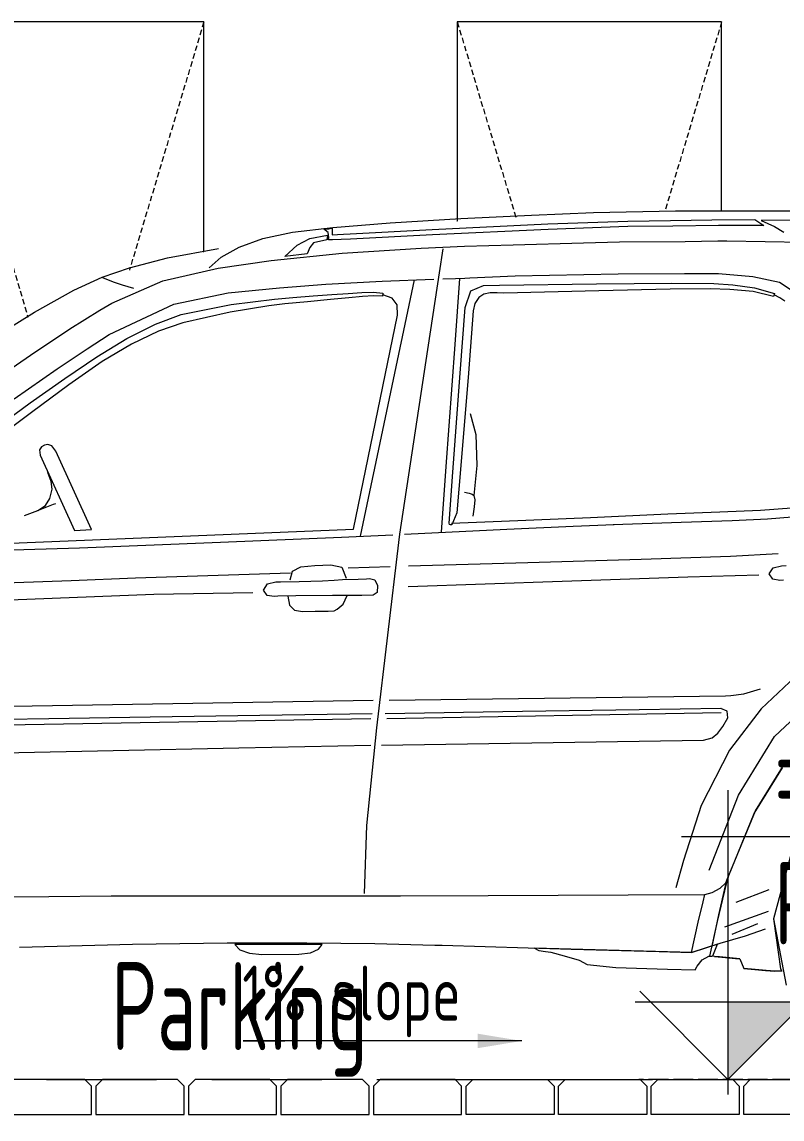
# Model space of a CAD drawing. Header units: millimetres. Extents: x -6181 to 191287, y -8583 to 23546.
# Drawn here: x 174755 to 176480, y -90 to 2400 of the extents above; entities that cross this region are included whole.
import ezdxf

# ---------------------------------------------------------------- set-up
doc = ezdxf.new("R2010")
doc.units = ezdxf.units.MM
doc.header["$MEASUREMENT"] = 0
doc.linetypes.add('1735-DT-5BR-SEC_CC$0$DASHED', pattern=[0.75, 0.5, -0.25])
doc.linetypes.add('ACAD_ISO02W100', pattern=[15, 12, -3])
doc.layers.add('00--ORIGIN POINT', color=200, linetype='Continuous', lineweight=20, plot=False)
for name, color, linetype, lineweight in [('05--TEXT-2', 2, 'Continuous', 25), ('07--DIM-2', 2, 'Continuous', 25), ('1735-DT-5BR-SEC_CC$0$06--LINE-0', 8, 'Continuous', 13), ('1735-DT-5BR-SEC_CC$0$07--DIM-2', 2, 'Continuous', 25), ('1735-DT-5BR-SEC_CC$0$Q--BLOCPAVING', 9, 'Continuous', 18), ('1735-DT-5BR-SEC_CC$0$W--ELV-1', 250, '1735-DT-5BR-SEC_CC$0$DASHED', 9), ('1735-DT-5BR-SEC_CC$0$Z--CAR', 251, 'Continuous', 9), ('1735-DT-5BR-SEC_CC$0$Z--WIPEOUT', 255, 'Continuous', 5), ('W--ELEV-2', 7, 'Continuous', 20)]:
    doc.layers.add(name, color=color, linetype=linetype, lineweight=lineweight)
doc.styles.add('1735-DT-5BR-SEC_CC$0$ISO', font='isocp2.shx', dxfattribs={"width": 0.8})
doc.styles.add('ISO', font='isocp2.shx', dxfattribs={"width": 0.8})
doc.dimstyles.new('1-100_AR', dxfattribs={"dimtxt": 200, "dimasz": 100, "dimexe": 100, "dimexo": 100, "dimgap": 0, "dimtad": 0, "dimdec": 0, "dimzin": 12, "dimdsep": 46, "dimtxsty": 'ISO', "dimblk": 'ARCHTICK', "dimcen": 100, "dimdle": 100, "dimclrd": 8, "dimclre": 9, "dimclrt": 2, "dimadec": 0, "dimazin": 0, "dimtfac": 1, "dimtdec": 0, "dimtmove": 0, "dimatfit": 2, "dimldrblk": 'ARCHTICK', "dimfxl": 1, "dimtvp": 0.75, "dimtolj": 1, "dimtzin": 12, "dimlwd": 9, "dimlwe": 9, "dimarcsym": 0})
doc.dimstyles.new('1735-DT-5BR-SEC_CC$0$Copy of 1-100_AR LEADER', dxfattribs={"dimtxt": 200, "dimasz": 100, "dimexe": 100, "dimexo": 100, "dimgap": 0, "dimtad": 0, "dimdec": 0, "dimzin": 12, "dimdsep": 46, "dimtxsty": '1735-DT-5BR-SEC_CC$0$ISO', "dimcen": 150, "dimdle": 100, "dimclrd": 8, "dimclre": 9, "dimclrt": 2, "dimadec": 0, "dimazin": 0, "dimtfac": 1, "dimtdec": 0, "dimtmove": 0, "dimatfit": 2, "dimfxl": 1, "dimtvp": 0.75, "dimtolj": 1, "dimtzin": 12, "dimlwd": 9, "dimlwe": 9, "dimarcsym": 0})

# ---------------------------------------------------------------- blocks, each defined once
blk = doc.blocks.new('1735-DT-5BR-SEC_CC$0$A$C0A892E0C')
blk.add_wipeout([(-53.075, 0.002), (-59.387, 0.002), (-61.518, 1.586), (-62.937, 3.816), (-63.235, 4.965), (-64.672, 5.612), (-67.98, 5.555), (-69.037, 5.715), (-72.39, 8.03), (-72.793, 8.631), (-73.007, 9.673), (-72.434, 10.78), (-72.357, 12.492), (-71.738, 13.364), (-71.442, 14.504), (-70.978, 15.686), (-70.725, 17.205), (-70.345, 18.175), (-68.932, 19.524), (-65.439, 20.652), (-56.997, 22.525), (-52.586, 23.364), (-50.435, 23.638), (-47.938, 23.95), (-47.843, 24.381), (-47.816, 24.907), (-47.768, 25.09), (-47.683, 25.102), (-47.298, 24.799), (-47.193, 24.896), (-46.991, 24.956), (-46.649, 24.967), (-41.09, 28.539), (-36.335, 31.507), (-34.389, 32.482), (-29.685, 33.635), (-25.443, 34.43), (-12.849, 35.128), (-6.207, 35.16), (0.656, 34.96), (3.027, 34.842), (6.201, 33.998), (9.295, 33.214), (10.17, 32.869), (10.788, 32.303), (13.069, 29.102), (15.396, 24.277), (16.711, 21.226), (16.928, 19.589), (17.284, 12.261), (17.924, 10.985), (18.511, 10.333), (18.564, 10.1), (17.613, 7.545), (16.084, 6.401), (11.204, 5.352), (9.902, 5.23), (6.727, 3.885), (6.727, 3.885), (5.34, 1.634), (3.153, 0), (-3.153, 0), (-5.287, 1.586), (-6.706, 3.816), (-8.422, 4.492), (-10.39, 4.437), (-13.604, 4.527), (-14.762, 4.656), (-16.892, 5.319), (-43.877, 5.073), (-48.988, 5.223), (-49.504, 3.885), (-50.891, 1.634)]).dxf.layer = '1735-DT-5BR-SEC_CC$0$Z--WIPEOUT'
at = {"flags": 128}
for points in [[(-17.014, 34.988), (-14.512, 35.098)], [(-14.512, 35.098), (-11.185, 35.157)], [(-11.185, 35.157), (-6.207, 35.16)], [(-25.061, 34.484), (-22.741, 34.676)], [(-22.741, 34.676), (-19.878, 34.855)], [(-19.878, 34.855), (-17.014, 34.988)], [(-16.35, 34.631), (-13.12, 34.744)], [(-13.12, 34.744), (-11.387, 34.767)], [(-11.387, 34.767), (-9.714, 34.801)], [(-9.714, 34.801), (-7.976, 34.811)], [(-7.976, 34.811), (-7.609, 34.57)], [(-6.301, 34.779), (-7.718, 34.771)], [(-7.718, 34.771), (-7.174, 34.524)], [(-27.89, 34.043), (-26.696, 34.292)], [(-26.696, 34.292), (-25.061, 34.484)], [(-25.249, 34.287), (-25.443, 34.43)], [(-25.443, 34.43), (-25.219, 34.429)], [(-25.217, 34.087), (-25.249, 34.287)], [(-25.219, 34.429), (-25.109, 34.455)], [(-25.109, 34.455), (-25.08, 34.472)], [(-25.08, 34.472), (-25.08, 34.193)], [(-25.08, 34.193), (-24.869, 34.209)], [(-24.869, 34.209), (-24.633, 34.223)], [(-24.633, 34.223), (-24.351, 34.237)], [(-24.351, 34.237), (-21.035, 34.406)], [(-21.035, 34.406), (-16.35, 34.631)], [(-16.347, 34.412), (-21.028, 34.187)], [(-13.119, 34.525), (-16.347, 34.412)], [(-11.291, 34.543), (-13.119, 34.525)], [(-9.442, 34.565), (-11.291, 34.543)], [(-7.609, 34.57), (-9.442, 34.565)], [(-7.174, 34.524), (-6.8, 34.299)], [(-28.847, 33.697), (-27.89, 34.043)], [(-26.997, 33.319), (-26.496, 33.775)], [(-26.496, 33.775), (-25.993, 34.039)], [(-25.845, 33.872), (-25.996, 33.684)], [(-25.993, 34.039), (-25.269, 34.174)], [(-25.307, 33.992), (-25.845, 33.872)], [(-25.269, 34.174), (-25.307, 33.992)], [(-25.232, 33.986), (-25.217, 34.087)], [(-25.067, 33.99), (-25.232, 33.986)], [(-24.727, 34.002), (-25.067, 33.99)], [(-24.34, 34.019), (-24.727, 34.002)], [(-21.028, 34.187), (-24.34, 34.019)], [(-19.724, 33.737), (-17.762, 33.781)], [(-17.762, 33.781), (-14.913, 33.862)], [(-14.913, 33.862), (-13.457, 33.906)], [(-13.457, 33.906), (-10.801, 33.927)], [(-10.801, 33.927), (-9.473, 33.942)], [(-9.473, 33.942), (-9.11, 33.948)], [(-9.11, 33.948), (-6.003, 33.889)], [(-31.754, 33.259), (-29.685, 33.635)], [(-29.584, 33.282), (-28.847, 33.697)], [(-27.552, 33.157), (-24.675, 33.449)], [(-26.1, 33.428), (-26.997, 33.319)], [(-25.996, 33.684), (-26.1, 33.428)], [(-24.675, 33.449), (-21.478, 33.654)], [(-21.478, 33.654), (-19.724, 33.737)], [(-20.738, 32.65), (-20.589, 33.621)], [(-33.284, 32.856), (-31.754, 33.259)], [(-30.063, 32.851), (-29.584, 33.282)], [(-29.698, 32.836), (-27.552, 33.157)], [(-35.536, 31.95), (-34.389, 32.482)], [(-34.389, 32.482), (-33.284, 32.856)], [(-34.376, 32.467), (-33.947, 32.291)], [(-31.938, 32.333), (-29.698, 32.836)], [(-21.277, 29.11), (-20.738, 32.65)], [(-20.608, 32.412), (-20.094, 32.429)], [(-19.935, 32.429), (-20.126, 29.756)], [(-20.094, 32.429), (-19.72, 32.442)], [(-19.72, 32.442), (-19.513, 32.45)], [(-19.513, 32.45), (-17.677, 32.535)], [(-17.677, 32.535), (-13.513, 32.608)], [(-13.513, 32.608), (-10.826, 32.63)], [(-10.826, 32.63), (-9.448, 32.619)], [(-9.448, 32.619), (-8.052, 32.498)], [(-8.052, 32.498), (-6.985, 32.271)], [(-34.009, 31.427), (-31.938, 32.333)], [(-33.947, 32.291), (-33.585, 32.16)], [(-33.585, 32.16), (-33.131, 32.031)], [(-29.293, 31.849), (-27.215, 32.049)], [(-27.215, 32.049), (-25.34, 32.198)], [(-25.34, 32.198), (-23.065, 32.315)], [(-23.933, 21.99), (-21.756, 32.369)], [(-23.065, 32.315), (-20.977, 32.398)], [(-19.466, 31.92), (-18.966, 32.133)], [(-18.966, 32.133), (-18.31, 32.148)], [(-18.31, 32.148), (-14.387, 32.21)], [(-14.387, 32.21), (-11.336, 32.232)], [(-11.4, 31.993), (-14.295, 31.922)], [(-9.784, 32.011), (-11.4, 31.993)], [(-11.336, 32.232), (-9.636, 32.223)], [(-8.989, 31.982), (-9.784, 32.011)], [(-9.636, 32.223), (-8.874, 32.172)], [(-8.045, 31.894), (-8.989, 31.982)], [(-8.874, 32.172), (-7.985, 32.039)], [(-7.985, 32.039), (-7.174, 31.815)], [(-6.985, 32.271), (-6.307, 31.826)], [(-37.134, 31.064), (-35.536, 31.95)], [(-31.498, 31.382), (-29.293, 31.849)], [(-29.177, 31.365), (-27.423, 31.588)], [(-27.423, 31.588), (-26.673, 31.656)], [(-26.673, 31.656), (-25.854, 31.721)], [(-25.155, 31.573), (-26.088, 31.482)], [(-25.854, 31.721), (-25.096, 31.773)], [(-24.405, 31.642), (-25.155, 31.573)], [(-25.096, 31.773), (-24.44, 31.821)], [(-24.44, 31.821), (-23.887, 31.858)], [(-23.863, 31.693), (-24.405, 31.642)], [(-23.887, 31.858), (-23.416, 31.864)], [(-23.415, 31.726), (-23.863, 31.693)], [(-23.416, 31.864), (-23.03, 31.829)], [(-23.051, 31.706), (-23.415, 31.726)], [(-23.03, 31.829), (-23.051, 31.706)], [(-22.654, 31.629), (-23.041, 31.767)], [(-22.454, 31.361), (-22.654, 31.629)], [(-19.702, 31.252), (-19.466, 31.92)], [(-19.146, 31.657), (-19.304, 31.417)], [(-18.953, 31.793), (-19.146, 31.657)], [(-18.691, 31.841), (-18.953, 31.793)], [(-18.405, 31.842), (-18.691, 31.841)], [(-18.133, 31.834), (-18.405, 31.842)], [(-14.295, 31.922), (-18.133, 31.834)], [(-7.22, 31.699), (-8.045, 31.894)], [(-7.174, 31.815), (-7.22, 31.699)], [(-6.959, 31.645), (-7.197, 31.757)], [(-6.764, 31.512), (-6.959, 31.645)], [(-35.71, 30.379), (-34.494, 31.137)], [(-34.494, 31.137), (-34.009, 31.427)], [(-34.115, 30.15), (-31.498, 31.382)], [(-31.196, 30.959), (-29.177, 31.365)], [(-27.65, 31.31), (-29.216, 31.054)], [(-27.001, 31.396), (-27.65, 31.31)], [(-26.088, 31.482), (-27.001, 31.396)], [(-22.445, 30.938), (-22.454, 31.361)], [(-19.899, 28.584), (-19.702, 31.252)], [(-19.38, 31.111), (-19.573, 28.588)], [(-19.304, 31.417), (-19.38, 31.111)], [(-38.863, 29.992), (-37.134, 31.064)], [(-32.234, 30.581), (-31.196, 30.959)], [(-29.216, 31.054), (-31.128, 30.631)], [(-24.219, 22.269), (-22.445, 30.938)], [(-37.301, 29.317), (-35.71, 30.379)], [(-33.393, 29.995), (-32.234, 30.581)], [(-32.117, 30.29), (-33.205, 29.767)], [(-31.128, 30.631), (-32.117, 30.29)], [(-35.007, 29.581), (-34.115, 30.15)], [(-34.618, 29.253), (-33.393, 29.995)], [(-33.205, 29.767), (-34.394, 29.06)], [(-39.009, 28.152), (-37.301, 29.317)], [(-36.219, 28.772), (-35.007, 29.581)], [(-20.126, 29.756), (-20.482, 24.812)], [(-35.91, 28.381), (-34.618, 29.253)], [(-34.394, 29.06), (-35.745, 28.12)], [(-22.341, 22.069), (-21.277, 29.11)], [(-37.955, 27.555), (-36.219, 28.772)], [(-20.2, 24.579), (-19.899, 28.584)], [(-19.573, 28.588), (-19.884, 24.855)], [(-37.308, 27.384), (-35.91, 28.381)], [(-35.745, 28.12), (-37.255, 26.999)], [(-38.815, 26.286), (-37.308, 27.384)], [(-37.255, 26.999), (-38.821, 25.835)], [(-19.5, 26.959), (-19.267, 26.109)], [(-19.267, 26.109), (-19.229, 24.847)], [(-36.855, 25.611), (-36.927, 25.481)], [(-36.927, 25.481), (-36.905, 25.267)], [(-36.736, 25.678), (-36.855, 25.611)], [(-36.592, 25.702), (-36.736, 25.678)], [(-36.43, 25.644), (-36.592, 25.702)], [(-36.272, 25.435), (-36.43, 25.644)], [(-34.824, 22.268), (-36.272, 25.435)], [(-36.905, 25.267), (-35.511, 22.221)], [(-36.464, 24.208), (-36.598, 24.563)], [(-20.482, 24.812), (-20.673, 22.153)], [(-20.356, 22.516), (-20.2, 24.579)], [(-19.884, 24.855), (-20.046, 22.938)], [(-19.229, 24.847), (-19.354, 23.639)], [(-36.418, 23.895), (-36.464, 24.208)], [(-36.516, 23.515), (-36.418, 23.895)], [(-19.726, 23.779), (-19.535, 23.735)], [(-19.535, 23.735), (-19.416, 23.692)], [(-19.416, 23.692), (-19.354, 23.639)], [(-19.354, 23.639), (-19.315, 23.467)], [(-37.009, 23.025), (-36.629, 23.186)], [(-37.005, 23.026), (-36.693, 23.235)], [(-36.693, 23.235), (-36.516, 23.515)], [(-36.629, 23.186), (-36.365, 23.287)], [(-36.365, 23.287), (-36.267, 23.321)], [(-19.336, 23.183), (-19.396, 22.796)], [(-19.315, 23.467), (-19.336, 23.183)], [(-7.754, 23.047), (-6.494, 23.145)], [(-37.539, 22.828), (-37.005, 23.026)], [(-20.046, 22.938), (-20.237, 22.451)], [(-18.231, 22.6), (-14.634, 22.754)], [(-14.634, 22.754), (-11.495, 22.891)], [(-11.495, 22.891), (-9.399, 22.976)], [(-9.399, 22.976), (-7.754, 23.047)], [(-8.889, 22.632), (-7.469, 22.698)], [(-7.469, 22.698), (-5.632, 22.843)], [(-39.749, 21.636), (-24.219, 22.269)], [(-35.511, 22.221), (-34.824, 22.268)], [(-22.161, 22.07), (-18.019, 22.27)], [(-20.338, 22.466), (-20.356, 22.516)], [(-20.289, 22.451), (-20.338, 22.466)], [(-20.237, 22.451), (-20.289, 22.451)], [(-20.252, 22.513), (-18.231, 22.6)], [(-18.019, 22.27), (-15.337, 22.401)], [(-15.337, 22.401), (-13.668, 22.47)], [(-13.71, 22.47), (-10.959, 22.561)], [(-10.959, 22.561), (-8.889, 22.632)], [(-29.605, 21.747), (-24.712, 21.956)], [(-24.712, 21.956), (-22.636, 22.048)], [(-22.392, 21.738), (-22.341, 22.069)], [(-39.833, 21.383), (-35.312, 21.522)], [(-35.312, 21.522), (-29.605, 21.747)], [(-23.281, 14.232), (-22.392, 21.738)], [(-21.992, 20.786), (-17.161, 20.93)], [(-17.161, 20.93), (-12.573, 21.063)], [(-12.573, 21.063), (-8.956, 21.185)], [(-8.956, 21.185), (-7.031, 21.291)], [(-33.048, 20.308), (-26.772, 20.507)], [(-26.79, 20.22), (-26.686, 20.574)], [(-26.686, 20.574), (-26.358, 20.756)], [(-26.358, 20.756), (-25.786, 20.807)], [(-25.786, 20.807), (-25.145, 20.831)], [(-25.145, 20.831), (-24.689, 20.74)], [(-24.689, 20.74), (-24.516, 20.296)], [(-24.437, 20.705), (-22.734, 20.763)], [(-10.688, 20.349), (-7.821, 20.432)], [(-7.399, 20.467), (-7.238, 20.713)], [(-7.247, 20.249), (-7.399, 20.467)], [(-7.238, 20.713), (-6.893, 20.796)], [(-6.893, 20.796), (-6.703, 20.804)], [(-39.106, 20.073), (-35.655, 20.2)], [(-35.655, 20.2), (-33.048, 20.308)], [(-27.869, 19.811), (-27.708, 20.057)], [(-27.708, 20.057), (-27.363, 20.14)], [(-27.363, 20.14), (-27.173, 20.148)], [(-27.173, 20.148), (-26.426, 20.161)], [(-26.426, 20.161), (-25.477, 20.188)], [(-25.477, 20.188), (-25.008, 20.213)], [(-25.008, 20.213), (-24.668, 20.233)], [(-24.668, 20.233), (-24.037, 20.251)], [(-24.037, 20.251), (-23.696, 20.258)], [(-23.696, 20.258), (-23.58, 20.274)], [(-23.58, 20.274), (-23.363, 20.23)], [(-23.363, 20.23), (-23.246, 19.992)], [(-23.246, 19.992), (-23.261, 19.717)], [(-22.008, 19.952), (-15.779, 20.175)], [(-15.779, 20.175), (-10.688, 20.349)], [(-6.965, 20.203), (-7.247, 20.249)], [(-6.813, 20.213), (-6.965, 20.203)], [(-45.347, 19.132), (-32.308, 19.639)], [(-32.308, 19.639), (-28.293, 19.706)], [(-27.717, 19.593), (-27.869, 19.811)], [(-27.435, 19.547), (-27.717, 19.593)], [(-27.283, 19.557), (-27.435, 19.547)], [(-26.555, 19.571), (-27.283, 19.557)], [(-26.885, 19.557), (-26.815, 19.192)], [(-25.073, 19.593), (-26.555, 19.571)], [(-23.89, 19.594), (-25.073, 19.593)], [(-24.638, 19.238), (-24.478, 19.594)], [(-23.42, 19.605), (-23.89, 19.594)], [(-23.261, 19.717), (-23.42, 19.605)], [(-26.815, 19.192), (-26.617, 19.001)], [(-24.877, 19.033), (-24.638, 19.238)], [(-26.617, 19.001), (-26.286, 18.946)], [(-26.286, 18.946), (-25.776, 18.951)], [(-25.776, 18.951), (-25.245, 18.961)], [(-25.245, 18.961), (-24.999, 18.967)], [(-24.999, 18.967), (-24.877, 19.033)], [(-6.344, 16.293), (-7.726, 15.008)], [(-8.952, 15.538), (-8.42, 15.603)], [(-8.42, 15.603), (-7.748, 15.807)], [(-7.174, 13.881), (-5.065, 15.868)], [(-45.353, 14.988), (-23.42, 15.349)], [(-22.781, 15.359), (-9.169, 15.534)], [(-9.169, 15.534), (-8.952, 15.538)], [(-36.548, 14.609), (-32.452, 14.672)], [(-32.452, 14.672), (-28.007, 14.74)], [(-28.007, 14.74), (-23.463, 14.81)], [(-22.941, 14.818), (-17.377, 14.903)], [(-22.873, 14.617), (-9.333, 14.848)], [(-17.377, 14.903), (-12.662, 14.976)], [(-12.662, 14.976), (-9.34, 15.028)], [(-9.096, 14.914), (-9.351, 15.02)], [(-9.076, 14.643), (-9.096, 14.914)], [(-7.726, 15.008), (-9.005, 13.333)], [(-44.533, 14.247), (-23.518, 14.606)], [(-40.043, 14.554), (-36.548, 14.609)], [(-23.676, 10.273), (-23.281, 14.232)], [(-9.473, 14.017), (-9.27, 14.282)], [(-9.27, 14.282), (-9.076, 14.643)], [(-10.049, 13.74), (-9.701, 13.827)], [(-9.701, 13.827), (-9.473, 14.017)], [(-8.637, 11.506), (-7.174, 13.881)], [(-33.948, 13.316), (-28.86, 13.419)], [(-28.86, 13.419), (-23.521, 13.531)], [(-23.084, 13.535), (-10.049, 13.74)], [(-9.005, 13.333), (-10.145, 11.084)], [(-38.397, 13.227), (-33.948, 13.316)], [(-7.997, 10.768), (-6.861, 12.608)], [(-7.95, 10.871), (-6.814, 12.711)], [(-9.825, 8.474), (-8.637, 11.506)], [(-10.145, 11.084), (-10.868, 8.861)], [(-9.152, 7.963), (-7.997, 10.768)], [(-9.106, 8.065), (-7.95, 10.871)], [(-23.778, 7.532), (-23.676, 10.273)], [(-6.235, 10.142), (-7.221, 6.497)], [(-10.868, 8.861), (-11.178, 7.752)], [(-9.205, 7.661), (-9.106, 8.065)], [(-9.193, 7.635), (-9.059, 8.168)], [(-9.102, 8.068), (-9.106, 8.065)], [(-9.075, 8.129), (-9.102, 8.068)], [(-9.059, 8.168), (-9.075, 8.129)], [(-9.996, 7.488), (-9.698, 7.564)], [(-9.698, 7.564), (-9.381, 7.746)], [(-9.492, 6.396), (-9.193, 7.635)], [(-9.438, 6.663), (-9.205, 7.661)], [(-9.381, 7.746), (-9.152, 7.963)], [(-8.735, 7.169), (-7.392, 7.688)], [(-40.898, 7.362), (-36.552, 7.403)], [(-36.552, 7.403), (-34.031, 7.425)], [(-34.031, 7.425), (-22.319, 7.425)], [(-22.319, 7.425), (-18.768, 7.441)], [(-18.768, 7.441), (-13.098, 7.471)], [(-13.098, 7.471), (-9.996, 7.488)], [(-10.272, 6.364), (-10.073, 7.187)], [(-10.073, 7.187), (-9.996, 7.488)], [(-9.707, 5.387), (-9.438, 6.663)], [(-9.188, 6.179), (-7.42, 6.814)], [(-10.545, 5.135), (-10.272, 6.364)], [(-9.795, 4.991), (-9.492, 6.396)], [(-8.889, 5.878), (-7.851, 6.315)], [(-7.221, 6.497), (-6.934, 4.479)], [(-7.221, 6.497), (-6.706, 3.816)], [(-9.374, 5.513), (-8.357, 5.814)], [(-8.357, 5.814), (-7.546, 6.093)], [(-37.746, 5.352), (-33.162, 5.475)], [(-33.162, 5.475), (-29.332, 5.53)], [(-29.332, 5.53), (-26.113, 5.532)], [(-29.024, 5.466), (-28.819, 5.242)], [(-25.495, 5.461), (-29.024, 5.466)], [(-26.113, 5.532), (-23.359, 5.497)], [(-25.64, 5.276), (-25.495, 5.461)], [(-23.359, 5.497), (-20.926, 5.439)], [(-20.926, 5.439), (-20.828, 5.436)], [(-20.828, 5.436), (-20.73, 5.433)], [(-20.73, 5.433), (-20.631, 5.431)], [(-20.631, 5.431), (-15.405, 5.278)], [(-10.545, 5.135), (-9.374, 5.513)], [(-9.49, 5.481), (-10.522, 5.14)], [(-9.681, 4.996), (-9.49, 5.481)], [(-28.819, 5.242), (-28.433, 5.105)], [(-28.433, 5.105), (-27.934, 5.058)], [(-27.934, 5.058), (-26.431, 5.064)], [(-26.431, 5.064), (-25.957, 5.126)], [(-25.957, 5.126), (-25.64, 5.276)], [(-16.892, 5.319), (-16.715, 5.215)], [(-10.522, 5.14), (-16.892, 5.319)], [(-16.715, 5.215), (-16.447, 5.175)], [(-16.447, 5.175), (-16.238, 5.148)], [(-16.238, 5.148), (-15.698, 5.008)], [(-15.698, 5.008), (-15.084, 4.832)], [(-15.405, 5.278), (-11.854, 5.174)], [(-11.854, 5.174), (-10.545, 5.135)], [(-10.106, 4.842), (-9.843, 4.984)], [(-9.843, 4.984), (-9.777, 4.987)], [(-9.402, 4.962), (-9.795, 4.991)], [(-9.777, 4.987), (-9.711, 4.993)], [(-9.711, 4.993), (-9.681, 4.996)], [(-9.606, 4.973), (-9.167, 4.935)], [(-8.86, 4.906), (-9.402, 4.962)], [(-9.167, 4.935), (-8.763, 4.894)], [(-8.586, 4.875), (-8.86, 4.906)], [(-8.763, 4.894), (-8.586, 4.875)], [(-15.084, 4.832), (-14.762, 4.656)], [(-14.762, 4.656), (-13.604, 4.527)], [(-13.604, 4.527), (-11.511, 4.458)], [(-11.511, 4.458), (-10.39, 4.437)], [(-10.39, 4.437), (-10.309, 4.579)], [(-10.309, 4.579), (-10.106, 4.842)], [(-8.586, 4.875), (-8.422, 4.492)], [(-8.107, 4.466), (-8.422, 4.492)], [(-8.422, 4.492), (-8.126, 4.465)], [(-8.126, 4.465), (-7.551, 4.414)], [(-7.514, 4.415), (-8.107, 4.466)], [(-6.934, 4.479), (-6.888, 4.376)], [(-7.551, 4.414), (-7.165, 4.383)], [(-7.165, 4.383), (-7.514, 4.415)], [(-6.888, 4.376), (-7.165, 4.383)]]:
    blk.add_lwpolyline(points, dxfattribs=at)
blk = doc.blocks.new('_ArchTick')
at = {"color": 0, "const_width": 0.15}
blk.add_lwpolyline([(-0.5, -0.5), (0.5, 0.5)], dxfattribs=at)
blk = doc.blocks.new('*D122')
at = {"layer": '07--DIM-2', "color": 9, "lineweight": 9, "transparency": 16777216}
for p, q in [((170393.1, 320), (170393.1, -2088.7)), ((178392.8, -100), (178392.8, -2088.7))]:
    blk.add_line(p, q, dxfattribs=at)
at = {"layer": '07--DIM-2', "color": 8, "lineweight": 9, "transparency": 16777216}
blk.add_line((170293.1, -1988.7), (178492.8, -1988.7), dxfattribs=at)
at = {"layer": 'Defpoints', "color": 0, "transparency": 16777216}
for p in [(170393.1, 420), (178392.8, 0, 0), (178392.8, -1988.7)]:
    blk.add_point(p, dxfattribs=at)
at = {"layer": '07--DIM-2', "color": 8, "lineweight": 9, "transparency": 16777216, "xscale": 100, "yscale": 100, "zscale": 100, "rotation": 180}
blk.add_blockref('_ArchTick', (170393.1, -1988.7), dxfattribs=at)
at = {"layer": '07--DIM-2', "color": 8, "lineweight": 9, "transparency": 16777216, "xscale": 100, "yscale": 100, "zscale": 100}
blk.add_blockref('_ArchTick', (178392.8, -1988.7), dxfattribs=at)
at = {"layer": '07--DIM-2', "color": 2, "transparency": 16777216, "insert": (174392.9, -1838.7), "char_height": 200, "attachment_point": 5, "style": 'ISO'}
blk.add_mtext('\\A1;8000', dxfattribs=at)
blk = doc.blocks.new('*U5')
at = {"color": 2}
for p, q in [((0, 875), (0, -46)), ((1502.9, 734.4), (-140.6, 734.4)), ((0, 0), (-266.9, 266.9)), ((266.9, 266.9), (0, 0)), ((-280.4, 234.4), (280.4, 234.4))]:
    blk.add_line(p, q, dxfattribs=at)
blk.add_solid([(0, 234.4), (234.4, 234.4), (0, 0), (234.4, 234.4)], dxfattribs=at)
at = {"layer": '00--ORIGIN POINT', "linetype": 'ACAD_ISO02W100', "ltscale": 5}
blk.add_line((270, 0), (-270, 0), dxfattribs=at)
at = {"style": 'ISO', "width": 0.8}
for tag, p in [('LEVEL', (225.4, 781.7)), ('FLOOR', (225.4, 406.4))]:
    blk.add_attdef(tag, p, '', height=250, dxfattribs=at)
blk = doc.blocks.new('1735-DT-5BR-SEC_CC')
at = {"layer": '1735-DT-5BR-SEC_CC$0$06--LINE-0', "ltscale": 25, "elevation": 0}
for points in [[(175167.8, 2400), (174567.8, 2400), (174567.8, 400), (175167.8, 400)], [(176342.8, 2400), (175742.8, 2400), (175742.8, 400), (176342.8, 400)]]:
    blk.add_lwpolyline(points, close=True, dxfattribs=at)
at = {"layer": '1735-DT-5BR-SEC_CC$0$Q--BLOCPAVING', "elevation": 0}
for points in [[(174912.8, -80), (174912.8, -15), (174897.8, 0), (174727.8, 0), (174712.8, -15), (174712.8, -80)], [(175122.8, -80), (175122.8, -15), (175107.8, 0), (174937.8, 0), (174922.8, -15), (174922.8, -80)], [(175332.8, -80), (175332.8, -15), (175317.8, 0), (175147.8, 0), (175132.8, -15), (175132.8, -80)], [(175542.8, -80), (175542.8, -15), (175527.8, 0), (175357.8, 0), (175342.8, -15), (175342.8, -80)], [(175752.8, -80), (175752.8, -15), (175737.8, 0), (175567.8, 0), (175552.8, -15), (175552.8, -80)], [(175762.8, -80), (175762.8, -15), (175777.8, 0), (175947.8, 0), (175962.8, -15), (175962.8, -80)], [(175972.8, -80), (175972.8, -15), (175987.8, 0), (176157.8, 0), (176172.8, -15), (176172.8, -80)], [(176182.8, -80), (176182.8, -15), (176197.8, 0), (176367.8, 0), (176382.8, -15), (176382.8, -80)], [(176392.8, -80), (176392.8, -15), (176407.8, 0), (176577.8, 0), (176592.8, -15), (176592.8, -80)]]:
    blk.add_lwpolyline(points, close=True, dxfattribs=at)
at = {"layer": '1735-DT-5BR-SEC_CC$0$W--ELV-1', "ltscale": 25}
for p, q in [((175167.8, 2400, 0), (174567.8, 400, 0)), ((174567.8, 2400, 0), (175167.8, 400, 0)), ((176342.8, 2400, 0), (175742.8, 400, 0)), ((175742.8, 2400, 0), (176342.8, 400, 0))]:
    blk.add_line(p, q, dxfattribs=at)
at = {"layer": '1735-DT-5BR-SEC_CC$0$W--ELV-1', "ltscale": 500}
for points in [[(147810.2, 450), (183021.7, 450)], [(145935.6, 0), (185682, 0)]]:
    blk.add_lwpolyline(points, dxfattribs=at)
at = {"layer": '1735-DT-5BR-SEC_CC$0$07--DIM-2'}
blk.add_leader([(175889.1, 87.3, 0), (175256.6, 87.3, 0), (175351.6, 87.5, 0)], dimstyle='1735-DT-5BR-SEC_CC$0$Copy of 1-100_AR LEADER', dxfattribs=at)
at = {"layer": '1735-DT-5BR-SEC_CC$0$Z--CAR', "xscale": 56.06262140077474, "yscale": 56.06262140077474, "zscale": 56.06262140077474}
blk.add_blockref('1735-DT-5BR-SEC_CC$0$A$C0A892E0C', (176865.3, 0, 0), dxfattribs=at)

msp = doc.modelspace()

# ---------------------------------------------------------------- block references
msp.add_blockref('1735-DT-5BR-SEC_CC', (0, 0))

# ---------------------------------------------------------------- next in the draw order: block references
at = {"layer": 'W--ELEV-2'}
ref = msp.add_blockref('*U5', (176357, 0, 0), dxfattribs=dict(at, xscale=0.75, yscale=0.75, zscale=0.75))
ref.add_attrib('LEVEL', '%%p0.000m', (176461.5, 607.6, -698143.2), dxfattribs={"layer": '0', "height": 187.5, "style": 'ISO', "width": 0.8})
ref.add_attrib('FLOOR', 'Parking level', (176461.5, 306, -698143.2), dxfattribs={"layer": '0', "height": 187.5, "style": 'ISO', "width": 0.8})

# ---------------------------------------------------------------- next in the draw order: texts
at = {"layer": '05--TEXT-2', "insert": (175249, 136.1, 0), "char_height": 200, "width": 2246.135, "attachment_point": 5, "style": 'ISO'}
msp.add_mtext('{\\W0.7;Parking}', dxfattribs=at)
at = {"layer": '05--TEXT-2', "insert": (175750.9, 258.4, 0), "char_height": 125, "width": 577.021, "attachment_point": 3, "rotation": 360, "style": 'ISO'}
msp.add_mtext('1% slope', dxfattribs=at)

# ---------------------------------------------------------------- next in the draw order: dimensions: what is measured, and where the dimension line sits
at = {"layer": '07--DIM-2'}
dim = msp.add_linear_dim(base=(178392.8, -1988.7), p1=(170393.1, 420), p2=(178392.8, 0, 0), dimstyle='1-100_AR', override={"dimtmove": 1}, dxfattribs=at)
dim.commit()
dim.dimension.update_dxf_attribs({"geometry": '*D122', "text_midpoint": (174392.9, -1838.7)})

doc.saveas('drawing.dxf')
